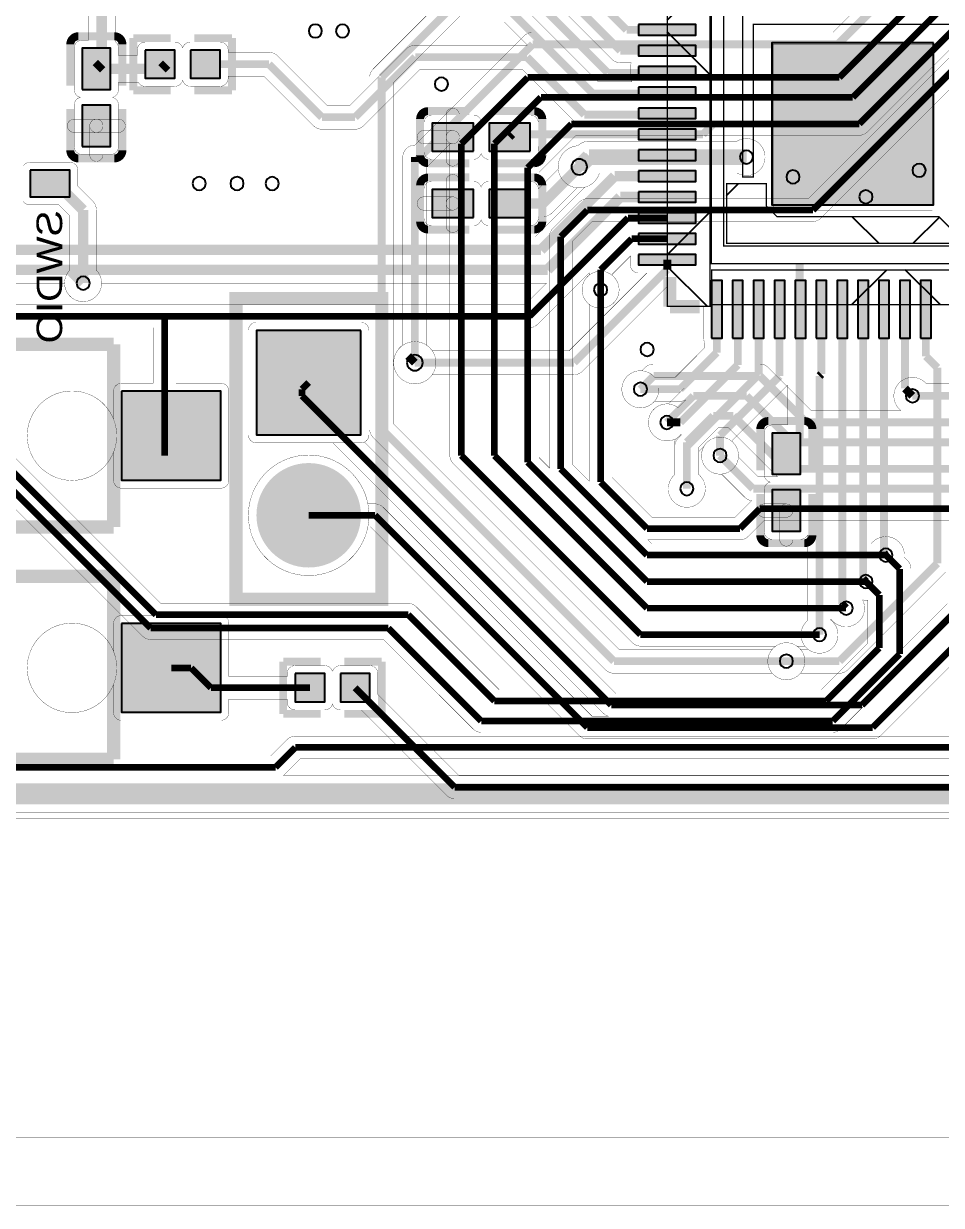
# Model space of a CAD drawing. Header units: millimetres. Extents: x -68.4 to 9.5, y -76.5 to -35.8.
# Drawn here: x -48.13 to -30.56, y -76.46 to -53.83 of the extents above; entities that cross this region are included whole.
import ezdxf
from ezdxf.enums import TextEntityAlignment as Align

# ---------------------------------------------------------------- set-up
doc = ezdxf.new("R2010")
doc.units = ezdxf.units.MM
for name, color, linetype, true_color in [('Bottom Layer', 7, 'Continuous', 0x0000ff), ('Bottom Silkscreen Layer', 7, 'Continuous', 0x66cc33), ('Hole Layer', 7, 'Continuous', 0x222222), ('Top Layer', 7, 'Continuous', 0xff0000), ('Top Silkscreen Layer', 7, 'Continuous', 0xffcc00)]:
    doc.layers.add(name, color=color, linetype=linetype, true_color=true_color)
doc.styles.get("Standard").update_dxf_attribs({"font": 'arial.ttf'})

msp = doc.modelspace()

# ---------------------------------------------------------------- hatches: boundary and pattern name
at = {"layer": 'Bottom Layer'}
for points in [[(-48.006, -56.642), (-48.006, -57.15), (-47.244, -57.15), (-47.244, -56.642)], [(-41.672, -59.706), (-43.672, -59.706), (-43.672, -61.706), (-41.672, -61.706)], [(-43.672, -63.246, 1), (-41.672, -63.246, 1)]]:
    msp.add_hatch(color=256, dxfattribs=at).paths.add_polyline_path(points)
at = {"layer": 'Hole Layer'}
for points in [[(-43.272, -60.706, 1), (-42.072, -60.706, 1)], [(-43.272, -63.246, 1), (-42.072, -63.246, 1)]]:
    msp.add_hatch(color=256, dxfattribs=at).paths.add_polyline_path(points)
at = {"layer": 'Top Layer'}
h = msp.add_hatch(dxfattribs=at)
h.set_pattern_fill('ANSI37', color=256, style=0)
h.paths.add_polyline_path([(-35.808, -52.197), (-35.808, -59.249), (-34.992, -59.249), (-34.992, -52.197)])
for points in [[(-36.358, -53.853), (-36.358, -54.053), (-35.258, -54.053), (-35.258, -53.853)], [(-36.358, -54.253), (-36.358, -54.453), (-35.258, -54.453), (-35.258, -54.253)], [(-30.708, -54.203), (-33.808, -54.203), (-33.808, -57.303), (-30.708, -57.303)], [(-47.006, -55.095), (-46.466, -55.095), (-46.466, -54.305), (-47.006, -54.305)], [(-45.801, -54.34), (-45.801, -54.88), (-45.235, -54.88), (-45.235, -54.34)], [(-44.935, -54.34), (-44.935, -54.88), (-44.369, -54.88), (-44.369, -54.34)], [(-36.358, -54.653), (-36.358, -54.853), (-35.258, -54.853), (-35.258, -54.653)], [(-36.358, -55.053), (-36.358, -55.253), (-35.258, -55.253), (-35.258, -55.053)], [(-47.006, -56.185), (-46.466, -56.185), (-46.466, -55.395), (-47.006, -55.395)], [(-36.358, -55.453), (-36.358, -55.653), (-35.258, -55.653), (-35.258, -55.453)], [(-39.52, -56.277), (-39.52, -55.737), (-40.31, -55.737), (-40.31, -56.277)], [(-38.43, -56.277), (-38.43, -55.737), (-39.22, -55.737), (-39.22, -56.277)], [(-36.358, -55.853), (-36.358, -56.053), (-35.258, -56.053), (-35.258, -55.853)], [(-36.358, -56.253), (-36.358, -56.453), (-35.258, -56.453), (-35.258, -56.253)], [(-36.358, -56.653), (-36.358, -56.853), (-35.258, -56.853), (-35.258, -56.653)], [(-39.52, -57.547), (-39.52, -57.007), (-40.31, -57.007), (-40.31, -57.547)], [(-38.43, -57.547), (-38.43, -57.007), (-39.22, -57.007), (-39.22, -57.547)], [(-36.358, -57.053), (-36.358, -57.253), (-35.258, -57.253), (-35.258, -57.053)], [(-36.358, -57.453), (-36.358, -57.653), (-35.258, -57.653), (-35.258, -57.453)], [(-36.358, -57.853), (-36.358, -58.053), (-35.258, -58.053), (-35.258, -57.853)], [(-36.358, -58.253), (-36.358, -58.453), (-35.258, -58.453), (-35.258, -58.253)], [(-34.958, -59.853), (-34.758, -59.853), (-34.758, -58.753), (-34.958, -58.753)], [(-34.558, -59.853), (-34.358, -59.853), (-34.358, -58.753), (-34.558, -58.753)], [(-34.158, -59.853), (-33.958, -59.853), (-33.958, -58.753), (-34.158, -58.753)], [(-33.758, -59.853), (-33.558, -59.853), (-33.558, -58.753), (-33.758, -58.753)], [(-33.358, -59.853), (-33.158, -59.853), (-33.158, -58.753), (-33.358, -58.753)], [(-32.958, -59.853), (-32.758, -59.853), (-32.758, -58.753), (-32.958, -58.753)], [(-32.558, -59.853), (-32.358, -59.853), (-32.358, -58.753), (-32.558, -58.753)], [(-32.158, -59.853), (-31.958, -59.853), (-31.958, -58.753), (-32.158, -58.753)], [(-31.758, -59.853), (-31.558, -59.853), (-31.558, -58.753), (-31.758, -58.753)], [(-31.358, -59.853), (-31.158, -59.853), (-31.158, -58.753), (-31.358, -58.753)], [(-30.958, -59.853), (-30.758, -59.853), (-30.758, -58.753), (-30.958, -58.753)], [(-41.672, -59.706), (-43.672, -59.706), (-43.672, -61.706), (-41.672, -61.706)], [(-46.253, -60.872), (-46.253, -62.572), (-44.353, -62.572), (-44.353, -60.872)], [(-33.258, -61.671), (-33.798, -61.671), (-33.798, -62.461), (-33.258, -62.461)], [(-43.672, -63.246, 1), (-41.672, -63.246, 1)], [(-33.258, -62.761), (-33.798, -62.761), (-33.798, -63.551), (-33.258, -63.551)], [(-46.253, -65.317), (-46.253, -67.017), (-44.353, -67.017), (-44.353, -65.317)], [(-42.932, -66.278), (-42.932, -66.818), (-42.366, -66.818), (-42.366, -66.278)], [(-42.066, -66.278), (-42.066, -66.818), (-41.5, -66.818), (-41.5, -66.278)]]:
    msp.add_hatch(color=256, dxfattribs=at).paths.add_polyline_path(points)
h = msp.add_hatch(dxfattribs=at)
h.set_pattern_fill('ANSI37', color=256, style=0)
h.paths.add_polyline_path([(-34.671, -56.896), (-34.671, -58.039), (-29.591, -58.039), (-29.591, -57.785), (-30.353, -57.785), (-30.607, -57.531), (-33.705, -57.531), (-33.909, -57.327), (-33.909, -56.896)])
h = msp.add_hatch(dxfattribs=at)
h.set_pattern_fill('ANSI37', color=256, style=0)
h.paths.add_polyline_path([(-34.955, -58.548), (-34.955, -59.213), (-28.835, -59.213), (-28.799, -59.177), (-28.799, -58.548)])

# ---------------------------------------------------------------- linework, layer by layer
at = {"layer": 'Bottom Layer', "const_width": 0.00508}
msp.add_lwpolyline([(-68.388, -35.851), (-68.388, -76.454), (7.62, -76.454), (7.62, -35.851)], close=True, dxfattribs=at)
for points in [[(-29.771, -51.133), (-32.637, -54), (-38.384, -54), (-38.384, -54, 0.198912), (-38.546, -54.067), (-38.546, -54.067), (-40.638, -56.159, 0.002103), (-40.64, -56.159, 0.414214), (-40.87, -56.388), (-40.87, -56.485), (-40.87, -56.485), (-40.87, -59.992, 0.246688), (-41.045, -60.325, 0.414214), (-40.64, -60.73, 0.414214), (-40.236, -60.325, 0.246688), (-40.411, -59.992), (-40.411, -56.58), (-39.969, -56.139), (-39.969, -62.103), (-39.969, -62.103, 0.198912), (-39.905, -62.257), (-36.476, -65.686), (-36.476, -65.686, 0.198912), (-36.322, -65.75), (-36.322, -65.75), (-33.732, -65.75, 0.063445), (-33.798, -65.811), (-36.735, -65.811), (-41.046, -61.5), (-41.046, -54.959), (-38.129, -52.042, 0.020301)], [(-38.453, -51.718), (-41.437, -54.702), (-41.437, -54.702, 0.198912), (-41.505, -54.864), (-41.505, -61.595), (-41.505, -61.595, 0.198912), (-41.437, -61.757), (-41.437, -61.757), (-36.992, -66.202), (-36.992, -66.202, 0.198912), (-36.83, -66.27), (-33.798, -66.27, 0.220102), (-33.528, -66.395, 0.414214), (-33.174, -66.04, 0.244093), (-33.324, -65.75), (-33.173, -65.75, 0.231089), (-32.893, -65.887, 0.414214), (-32.539, -65.532, 0.244093), (-32.689, -65.242), (-32.665, -65.242, 0.231089), (-32.385, -65.379, 0.414214), (-32.031, -65.024, 0.117057), (-32.068, -64.865, 0.045611), (-32.004, -64.871, 0.025404), (-31.968, -64.869), (-31.968, -65.696), (-32.856, -66.584), (-39.026, -66.584), (-40.613, -64.997), (-40.613, -64.997, 0.198912), (-40.767, -64.933), (-40.767, -64.933), (-45.503, -64.933), (-49.439, -60.997)], [(-25.749, -60.731), (-30.845, -60.731, 0.220102), (-31.115, -60.606, 0.414214), (-31.47, -60.96, 0.229756), (-31.335, -61.239), (-33.052, -61.239), (-33.874, -60.417), (-33.874, -60.417, 0.198912), (-34.036, -60.35), (-36.068, -60.35), (-36.068, -60.35, 0.198912), (-36.23, -60.417), (-36.23, -60.417), (-36.293, -60.48, 0.020301), (-36.322, -60.479, 0.414214), (-36.677, -60.833, 0.414214), (-36.322, -61.188, 0.414214), (-35.968, -60.833, 0.017263), (-35.968, -60.809), (-35.479, -60.809), (-35.785, -61.115, 0.020301), (-35.814, -61.114, 0.414214), (-36.169, -61.468, 0.414214), (-35.814, -61.823, 0.118287), (-35.653, -61.784, 0.071966), (-35.663, -61.849), (-35.663, -62.468, 0.220102), (-35.788, -62.738, 0.414214), (-35.433, -63.093, 0.414214), (-35.079, -62.738, 0.220102), (-35.204, -62.468), (-35.204, -61.944), (-34.83, -61.571), (-34.639, -61.571), (-33.701, -62.509), (-34.068, -62.509), (-34.445, -62.132, 0.020301), (-34.444, -62.103, 0.414214), (-34.798, -61.749, 0.414214), (-35.153, -62.103, 0.414214), (-34.798, -62.458, 0.020301), (-34.769, -62.456), (-34.325, -62.9), (-34.325, -62.9, 0.167127), (-34.191, -62.966), (-34.507, -63.282), (-36.105, -63.282), (-36.866, -62.521), (-36.866, -59.208, 0.231089), (-36.73, -58.928, 0.414214), (-37.084, -58.574, 0.414214), (-37.439, -58.928, 0.231089), (-37.302, -59.208), (-37.302, -62.593), (-37.628, -62.267), (-37.628, -58.002), (-37.248, -57.622), (-33.02, -57.622), (-33.02, -57.622, 0.198912), (-32.866, -57.558), (-28.104, -52.796)], [(-48.133, -57.238, 0.24592), (-48.006, -57.305), (-47.45, -57.305), (-47.245, -57.51), (-47.245, -58.554, 0.194901), (-47.345, -58.801, 0.414214), (-46.99, -59.156, 0.414214), (-46.636, -58.801, 0.194901), (-46.736, -58.554), (-46.736, -57.404), (-46.736, -57.404, 0.198912), (-46.81, -57.224), (-47.09, -56.945), (-47.09, -56.642, 0.414214), (-47.244, -56.488), (-48.006, -56.488, 0.24592), (-48.133, -56.554, 0.24592)], [(-18.52, -60.325), (-21.149, -60.325, 0.226314), (-21.463, -60.175, 0.414214), (-21.868, -60.579, 0.255757), (-21.681, -60.92), (-21.681, -67.093), (-22.061, -67.473), (-42.926, -67.473), (-42.926, -67.473, 0.198912), (-43.08, -67.537), (-43.08, -67.537), (-43.397, -67.854), (-53.758, -67.854)], [(-50.065, -61.347), (-45.852, -65.559), (-45.852, -65.559, 0.198912), (-45.698, -65.623), (-45.698, -65.623), (-41.238, -65.623), (-39.524, -67.337), (-39.524, -67.337, 0.198912), (-39.37, -67.401), (-39.37, -67.401), (-32.639, -67.401), (-32.639, -67.401, 0.198912), (-32.485, -67.337), (-32.485, -67.337), (-31.205, -66.058), (-31.205, -66.058, 0.198912), (-31.142, -65.904), (-31.142, -65.904), (-31.142, -64.272), (-31.142, -64.272, 0.198912), (-31.205, -64.117), (-31.205, -64.117), (-31.271, -64.052, 0.030762), (-31.269, -64.008, 0.414214), (-31.623, -63.654, 0.231089), (-31.903, -63.79), (-36.105, -63.79), (-36.177, -63.718), (-34.417, -63.718), (-34.417, -63.718, 0.198912), (-34.263, -63.654), (-33.946, -63.337), (-25.4, -63.337)]]:
    msp.add_lwpolyline(points, format="xyb", dxfattribs=at)
at = {"layer": 'Bottom Layer'}
for points, const_width in [([(-32.542, -54.229), (-29.608, -51.295)], 0.15), ([(-32.512, -54.864), (-29.21, -51.562)], 0.127), ([(-38.1, -51.689), (-41.275, -54.864)], 0.15), ([(-32.258, -55.245), (-28.956, -51.943)], 0.127), ([(-32.131, -55.753), (-28.575, -52.197)], 0.127), ([(-33.02, -57.404), (-28.194, -52.578)], 0.127), ([(-40.64, -56.485), (-38.384, -54.229)], 0.15), ([(-38.384, -54.229), (-32.542, -54.229)], 0.15), ([(-41.275, -54.864), (-41.275, -61.595)], 0.15), ([(-39.751, -56.134), (-38.481, -54.864)], 0.127), ([(-38.481, -54.864), (-32.512, -54.864)], 0.127), ([(-39.116, -56.134), (-38.227, -55.245)], 0.127), ([(-38.227, -55.245), (-32.258, -55.245)], 0.127), ([(-38.481, -56.593), (-37.641, -55.753)], 0.127), ([(-37.641, -55.753), (-32.131, -55.753)], 0.127), ([(-39.751, -62.103), (-39.751, -56.134)], 0.127), ([(-39.116, -62.103), (-39.116, -56.134)], 0.127), ([(-40.64, -56.485), (-40.64, -56.388)], 0.15), ([(-37.305, -56.388), (-37.493, -56.576)], 0.3), ([(-34.29, -56.388), (-37.305, -56.388)], 0.3), ([(-40.64, -60.325), (-40.64, -56.485)], 0.15), ([(-38.481, -62.23), (-38.481, -56.593)], 0.127), ([(-46.99, -57.404), (-47.498, -56.896)], 0.2), ([(-46.99, -58.801), (-46.99, -57.404)], 0.2), ([(-37.846, -57.912), (-37.338, -57.404)], 0.127), ([(-37.338, -57.404), (-33.02, -57.404)], 0.127), ([(-37.846, -62.357), (-37.846, -57.912)], 0.127), ([(-37.084, -58.928), (-37.084, -62.611)], 0.127), ([(-36.322, -60.833), (-36.068, -60.579)], 0.15), ([(-36.068, -60.579), (-34.036, -60.579)], 0.15), ([(-34.036, -60.579), (-33.147, -61.468)], 0.15), ([(-45.593, -65.151), (-49.657, -61.087)], 0.127), ([(-35.814, -61.468), (-35.306, -60.96)], 0.15), ([(-35.306, -60.96), (-34.29, -60.96)], 0.15), ([(-34.29, -60.96), (-33.401, -61.849)], 0.15), ([(-31.115, -60.96), (-25.654, -60.96)], 0.15), ([(-45.698, -65.405), (-49.911, -61.192)], 0.127), ([(-35.433, -61.849), (-34.925, -61.341)], 0.15), ([(-34.925, -61.341), (-34.544, -61.341)], 0.15), ([(-34.544, -61.341), (-33.528, -62.357)], 0.15), ([(-36.83, -66.04), (-41.275, -61.595)], 0.15), ([(-33.147, -61.468), (-25.62, -61.468)], 0.15), ([(-35.433, -62.738), (-35.433, -61.849)], 0.15), ([(-33.401, -61.849), (-25.574, -61.849)], 0.15), ([(-36.322, -65.532), (-39.751, -62.103)], 0.127), ([(-36.195, -65.024), (-39.116, -62.103)], 0.127), ([(-36.195, -64.516), (-38.481, -62.23)], 0.127), ([(-34.798, -62.103), (-34.163, -62.738)], 0.15), ([(-36.195, -64.008), (-37.846, -62.357)], 0.127), ([(-33.528, -62.357), (-25.654, -62.357)], 0.15), ([(-37.084, -62.611), (-36.195, -63.5)], 0.127), ([(-34.163, -62.738), (-25.527, -62.738)], 0.15), ([(-34.417, -63.5), (-34.036, -63.119)], 0.127), ([(-34.036, -63.119), (-25.4, -63.119)], 0.127), ([(-36.195, -63.5), (-34.417, -63.5)], 0.127), ([(-31.623, -64.008), (-36.195, -64.008)], 0.127), ([(-31.623, -64.008), (-31.36, -64.272)], 0.127), ([(-31.36, -64.272), (-31.36, -65.904)], 0.127), ([(-32.004, -64.516), (-36.195, -64.516)], 0.127), ([(-32.004, -64.516), (-31.75, -64.77)], 0.127), ([(-31.75, -64.77), (-31.75, -65.786)], 0.127), ([(-40.767, -65.151), (-45.593, -65.151)], 0.127), ([(-39.116, -66.802), (-40.767, -65.151)], 0.127), ([(-32.385, -65.024), (-36.195, -65.024)], 0.127), ([(-41.148, -65.405), (-45.698, -65.405)], 0.127), ([(-39.37, -67.183), (-41.148, -65.405)], 0.127), ([(-32.893, -65.532), (-36.322, -65.532)], 0.127), ([(-31.75, -65.786), (-32.766, -66.802)], 0.127), ([(-33.528, -66.04), (-36.83, -66.04)], 0.15), ([(-31.36, -65.904), (-32.639, -67.183)], 0.127), ([(-32.766, -66.802), (-39.116, -66.802)], 0.127), ([(-32.639, -67.183), (-39.37, -67.183)], 0.127), ([(-42.926, -67.691), (-43.307, -68.072)], 0.127), ([(-21.971, -67.691), (-42.926, -67.691)], 0.127), ([(-43.307, -68.072), (-53.848, -68.072)], 0.127), ([(-21.61, -68.226), (-43.152, -68.226), (-42.836, -67.909), (-21.971, -67.909)], 0.00508), ([(-21.463, -68.58), (-54.356, -68.58)], 0.4), ([(-54.356, -68.935), (-21.463, -68.935)], 0.00508), ([(-1.734, -69.042), (-59.734, -69.042)], 0.00508)]:
    msp.add_lwpolyline(points, dxfattribs=dict(at, const_width=const_width))
at = {"layer": 'Bottom Layer', "const_width": 0.00508}
for points in [[(-38.064, -57.912), (-38.064, -62.339), (-38.263, -62.14), (-38.263, -56.683), (-37.551, -55.971), (-32.131, -55.971), (-32.131, -55.971, 0.198912), (-31.977, -55.907), (-31.977, -55.907), (-28.485, -52.415), (-28.339, -52.415, 0.014679), (-28.348, -52.424), (-28.348, -52.424), (-33.11, -57.186), (-37.338, -57.186), (-37.338, -57.186, 0.198912), (-37.492, -57.25), (-38, -57.758), (-38, -57.758, 0.198912), (-38.064, -57.912)], [(-37.897, -56.576, 0.414214), (-37.493, -56.98, 0.330631), (-37.105, -56.693), (-34.472, -56.693, 0.135201), (-34.29, -56.743, 0.414214), (-33.936, -56.388, 0.414214), (-34.29, -56.034, 0.135201), (-34.472, -56.084), (-37.305, -56.084), (-37.305, -56.084, 0.197946), (-37.52, -56.172, 0.394747)], [(-43.827, -61.706, 0.414214), (-43.672, -61.861), (-41.672, -61.861, 0.414214), (-41.518, -61.706), (-41.518, -59.706, 0.414214), (-41.672, -59.552), (-43.672, -59.552, 0.414214), (-43.827, -59.706)], [(-47.203, -62.579, 0.414214), (-46.347, -61.722, 0.414214), (-47.203, -60.866, 0.414214), (-48.06, -61.722, 0.414214)], [(-43.827, -63.246, 0.414214), (-42.672, -64.401, 0.414214), (-41.518, -63.246, 0.414214), (-42.672, -62.092, 0.414214)], [(-47.203, -67.024, 0.414214), (-46.347, -66.167, 0.414214), (-47.203, -65.311, 0.414214), (-48.06, -66.167, 0.414214)]]:
    msp.add_lwpolyline(points, format="xyb", close=True, dxfattribs=at)
at = {"layer": 'Bottom Layer'}
for points in [[(-48.006, -56.642), (-48.006, -57.15), (-47.244, -57.15), (-47.244, -56.642)], [(-41.672, -59.706), (-43.672, -59.706), (-43.672, -61.706), (-41.672, -61.706)]]:
    msp.add_lwpolyline(points, close=True, dxfattribs=at)
at = {"layer": 'Hole Layer'}
for points in [[(-42.672, -53.975, 1), (-42.418, -53.975, 1)], [(-42.152, -53.975, 1), (-41.898, -53.975, 1)], [(-40.259, -54.991, 1), (-40.005, -54.991, 1)], [(-34.417, -56.388, 1), (-34.163, -56.388, 1)], [(-37.643, -56.576, 1), (-37.343, -56.576, 1)], [(-31.115, -56.642, 1), (-30.861, -56.642, 1)], [(-44.895, -56.896, 1), (-44.641, -56.896, 1)], [(-44.171, -56.896, 1), (-43.917, -56.896, 1)], [(-43.498, -56.896, 1), (-43.244, -56.896, 1)], [(-33.528, -56.769, 1), (-33.274, -56.769, 1)], [(-32.131, -57.15, 1), (-31.877, -57.15, 1)], [(-47.117, -58.801, 1), (-46.863, -58.801, 1)], [(-37.211, -58.928, 1), (-36.957, -58.928, 1)], [(-36.322, -60.071, 1), (-36.068, -60.071, 1)], [(-40.79, -60.325, 1), (-40.49, -60.325, 1)], [(-36.449, -60.833, 1), (-36.195, -60.833, 1)], [(-31.242, -60.96, 1), (-30.988, -60.96, 1)], [(-35.941, -61.468, 1), (-35.687, -61.468, 1)], [(-34.925, -62.103, 1), (-34.671, -62.103, 1)], [(-35.56, -62.738, 1), (-35.306, -62.738, 1)], [(-31.75, -64.008, 1), (-31.496, -64.008, 1)], [(-32.131, -64.516, 1), (-31.877, -64.516, 1)], [(-32.512, -65.024, 1), (-32.258, -65.024, 1)], [(-33.02, -65.532, 1), (-32.766, -65.532, 1)], [(-33.655, -66.04, 1), (-33.401, -66.04, 1)]]:
    msp.add_lwpolyline(points, format="xyb", close=True, dxfattribs=at)
at = {"layer": 'Top Layer'}
for points, const_width in [([(-67.691, -36.449), (-67.691, -75.156), (9.479, -75.156), (9.479, -36.449)], 0.00508), ([(-35.808, -52.197), (-35.808, -59.249), (-34.992, -59.249), (-34.992, -52.197)], 0.0254), ([(-34.961, -53.038), (-29.551, -53.038), (-29.551, -56.134), (-29.768, -56.134), (-29.768, -53.261), (-34.73, -53.261), (-34.73, -58.092), (-29.594, -58.092), (-29.594, -58.427), (-34.961, -58.427)], 0.0254), ([(-34.961, -58.427), (-34.961, -53.038), (-29.551, -53.038), (-29.551, -56.134), (-29.768, -56.134), (-29.768, -53.261), (-34.73, -53.261), (-34.73, -58.092), (-29.594, -58.092), (-29.594, -58.427)], 0.0254), ([(-30.353, -57.692), (-30.353, -53.848), (-34.163, -53.848), (-34.163, -56.77), (-34.366, -56.772), (-34.366, -53.576), (-30.093, -53.576), (-30.093, -56.376), (-29.966, -56.376), (-29.966, -56.776), (-29.62, -56.776), (-29.62, -57.685)], 0.0254), ([(-29.62, -57.685), (-30.353, -57.692), (-30.353, -53.848), (-34.163, -53.848), (-34.163, -56.77), (-34.366, -56.772), (-34.366, -53.576), (-30.093, -53.576), (-30.093, -56.376), (-29.966, -56.376), (-29.966, -56.776), (-29.62, -56.776)], 0.0254), ([(-33.782, -54.229), (-33.782, -57.404), (-30.734, -57.404), (-30.734, -54.229)], 0.00508), ([(-33.782, -57.404), (-33.782, -54.229), (-30.734, -54.229), (-30.734, -57.404)], 0.00508), ([(-34.671, -56.896), (-34.671, -58.039), (-29.591, -58.039), (-29.591, -57.785), (-30.353, -57.785), (-30.607, -57.531), (-33.705, -57.531), (-33.909, -57.327), (-33.909, -56.896)], 0.0254), ([(-34.955, -58.548), (-34.955, -59.213), (-28.835, -59.213), (-28.799, -59.177), (-28.799, -58.548)], 0.0254)]:
    msp.add_lwpolyline(points, close=True, dxfattribs=dict(at, const_width=const_width))
for points, const_width in [([(-36.706, -54.353), (-43.434, -47.625)], 0.15), ([(-36.587, -53.953), (-42.291, -48.249)], 0.15), ([(-46.634, -52.915), (-46.634, -54.598)], 0.2), ([(-38.608, -53.115), (-36.947, -54.776)], 0.15), ([(-38.83, -53.576), (-37.23, -55.176)], 0.15), ([(-35.808, -53.953), (-36.587, -53.953)], 0.15), ([(-35.808, -54.353), (-36.706, -54.353)], 0.15), ([(-46.634, -54.598), (-46.736, -54.7)], 0.2), ([(-45.481, -54.7), (-45.391, -54.61)], 0.2), ([(-41.783, -55.626), (-40.633, -54.476)], 0.15), ([(-40.633, -54.476), (-38.493, -54.476)], 0.15), ([(-38.493, -54.476), (-37.393, -55.576)], 0.15), ([(-46.736, -54.7), (-45.481, -54.7)], 0.2), ([(-44.6, -54.61), (-43.434, -54.61)], 0.15), ([(-43.434, -54.61), (-42.418, -55.626)], 0.15), ([(-36.947, -54.776), (-35.73, -54.776)], 0.15), ([(-37.23, -55.176), (-35.73, -55.176)], 0.15), ([(-42.418, -55.626), (-41.783, -55.626)], 0.15), ([(-37.393, -55.576), (-35.73, -55.576)], 0.15), ([(-34.925, -55.753), (-35.125, -55.953)], 0.15), ([(-38.771, -55.953), (-38.825, -56.007)], 0.15), ([(-35.808, -55.953), (-38.771, -55.953)], 0.15), ([(-35.125, -55.953), (-35.808, -55.953)], 0.15), ([(-37.293, -56.376), (-37.493, -56.576)], 0.2), ([(-35.73, -56.376), (-37.293, -56.376)], 0.2), ([(-37.493, -56.576), (-38.193, -57.276)], 0.2), ([(-38.227, -58.166), (-36.814, -56.753)], 0.2), ([(-36.814, -56.753), (-35.808, -56.753)], 0.2), ([(-38.823, -57.276), (-38.193, -57.276)], 0.2), ([(-38.1, -58.547), (-36.706, -57.153)], 0.2), ([(-36.706, -57.153), (-35.808, -57.153)], 0.2), ([(-36.561, -57.553), (-38.444, -59.436)], 0.127), ([(-35.796, -57.553), (-36.561, -57.553)], 0.127), ([(-36.49, -57.953), (-37.084, -58.547)], 0.127), ([(-35.808, -57.953), (-36.49, -57.953)], 0.127), ([(-49.276, -58.166), (-38.227, -58.166)], 0.2), ([(-35.808, -58.541), (-35.808, -58.353)], 0.15), ([(-33.274, -58.42), (-33.274, -61.812)], 0.15), ([(-51.435, -58.547), (-47.244, -58.547)], 0.2), ([(-46.99, -58.801), (-47.244, -58.547)], 0.2), ([(-47.244, -58.547), (-38.1, -58.547)], 0.2), ([(-37.592, -60.325), (-35.808, -58.541)], 0.15), ([(-37.084, -58.547), (-37.084, -58.928)], 0.127), ([(-34.858, -59.303), (-34.858, -60.131)], 0.15), ([(-34.458, -59.303), (-34.458, -60.366)], 0.15), ([(-34.058, -59.303), (-34.058, -60.555)], 0.15), ([(-33.658, -59.303), (-33.658, -60.582)], 0.15), ([(-32.858, -59.303), (-32.858, -60.544)], 0.15), ([(-32.458, -64.951), (-32.458, -59.303)], 0.15), ([(-32.058, -64.462), (-32.058, -59.303)], 0.15), ([(-31.658, -63.973), (-31.658, -59.303)], 0.15), ([(-31.258, -59.303), (-31.258, -60.817)], 0.15), ([(-30.858, -60.201), (-30.858, -59.303)], 0.15), ([(-45.473, -59.436), (-51.223, -59.436)], 0.127), ([(-45.473, -59.436), (-45.43, -59.479)], 0.127), ([(-38.444, -59.436), (-45.473, -59.436)], 0.127), ([(-45.43, -59.479), (-45.43, -62.103)], 0.127), ([(-40.64, -60.325), (-40.767, -60.198)], 0.15), ([(-34.858, -60.131), (-35.56, -60.833)], 0.15), ([(-30.638, -60.421), (-30.858, -60.201)], 0.15), ([(-40.64, -60.325), (-37.592, -60.325)], 0.15), ([(-34.458, -60.366), (-35.56, -61.468)], 0.15), ([(-30.638, -64.166), (-30.638, -60.421)], 0.15), ([(-34.058, -60.555), (-35.433, -61.929)], 0.15), ([(-33.658, -60.582), (-34.798, -61.722)], 0.15), ([(-32.893, -60.579), (-32.858, -60.544)], 0.15), ([(-32.893, -65.532), (-32.893, -60.579)], 0.15), ([(-42.672, -60.706), (-42.799, -60.833)], 0.127), ([(-42.799, -60.833), (-42.799, -60.96)], 0.127), ([(-35.56, -60.833), (-36.322, -60.833)], 0.15), ([(-31.258, -60.817), (-31.115, -60.96)], 0.15), ([(-42.799, -60.96), (-36.88, -66.879)], 0.127), ([(-35.56, -61.468), (-35.814, -61.468)], 0.15), ([(-34.798, -61.722), (-34.798, -62.103)], 0.15), ([(-33.274, -61.812), (-33.528, -62.066)], 0.15), ([(-35.433, -61.929), (-35.433, -62.738)], 0.15), ([(-41.402, -63.246), (-42.672, -63.246)], 0.127), ([(-37.338, -67.31), (-41.402, -63.246)], 0.127), ([(-31.623, -64.008), (-31.658, -63.973)], 0.15), ([(-32.512, -66.04), (-30.638, -64.166)], 0.15), ([(-32.004, -64.516), (-32.058, -64.462)], 0.15), ([(-32.385, -65.024), (-32.458, -64.951)], 0.15), ([(-32.081, -66.879), (-30.226, -65.024)], 0.127), ([(-29.591, -65.024), (-31.877, -67.31)], 0.127), ([(-33.528, -66.04), (-32.512, -66.04)], 0.15), ([(-44.922, -66.167), (-45.303, -66.167)], 0.127), ([(-44.541, -66.548), (-44.922, -66.167)], 0.127), ([(-42.649, -66.548), (-44.541, -66.548)], 0.127), ([(-41.783, -66.548), (-39.878, -68.453)], 0.127), ([(-36.88, -66.879), (-32.081, -66.879)], 0.127), ([(-31.877, -67.31), (-37.338, -67.31)], 0.127), ([(-8.763, -68.453), (-39.878, -68.453)], 0.127), ([(-1.734, -69.042), (-59.734, -69.042)], 0.00508)]:
    msp.add_lwpolyline(points, dxfattribs=dict(at, const_width=const_width))
at = {"layer": 'Top Layer', "const_width": 0.00508}
for points in [[(-43.596, -47.787), (-36.868, -54.515), (-36.868, -54.515, 0.198912), (-36.706, -54.583), (-36.495, -54.583, 0.118999), (-36.513, -54.653), (-36.513, -54.853, 0.162753), (-36.481, -54.946), (-37.135, -54.946), (-38.668, -53.413)], [(-46.888, -53.67), (-46.888, -54.15), (-47.006, -54.15, 0.414214), (-47.161, -54.305), (-47.161, -55.095, 0.344982), (-47.043, -55.245, 0.344982), (-47.161, -55.395), (-47.161, -56.185, 0.414214), (-47.006, -56.34), (-46.466, -56.34, 0.414214), (-46.312, -56.185), (-46.312, -55.395, 0.344982), (-46.429, -55.245, 0.344982), (-46.312, -55.095), (-46.312, -54.955), (-45.936, -54.955, 0.27356), (-45.801, -55.035), (-45.235, -55.035, 0.344601), (-45.085, -54.917, 0.344601), (-44.935, -55.035), (-44.369, -55.035, 0.414214), (-44.215, -54.88), (-44.215, -54.84), (-43.529, -54.84), (-42.58, -55.788), (-42.58, -55.788, 0.198912), (-42.418, -55.856), (-41.783, -55.856), (-41.783, -55.856, 0.198912), (-41.621, -55.788), (-41.621, -55.788), (-40.537, -54.705), (-38.588, -54.705), (-37.569, -55.723), (-38.276, -55.723, 0.388557), (-38.43, -55.583), (-39.22, -55.583, 0.344982), (-39.37, -55.7, 0.344982), (-39.52, -55.583), (-40.31, -55.583, 0.414214), (-40.465, -55.737), (-40.465, -56.277, 0.414214), (-40.31, -56.432), (-39.52, -56.432, 0.344982), (-39.37, -56.314, 0.344982), (-39.22, -56.432), (-38.43, -56.432, 0.414214), (-38.275, -56.277), (-38.275, -56.183), (-37.588, -56.183, 0.345856), (-37.897, -56.576, 0.026221), (-37.895, -56.618), (-38.276, -56.999, 0.398338), (-38.43, -56.853), (-39.22, -56.853, 0.344982), (-39.37, -56.97, 0.344982), (-39.52, -56.853), (-40.31, -56.853, 0.414214), (-40.465, -57.007), (-40.465, -57.547, 0.414214), (-40.31, -57.702), (-39.52, -57.702, 0.344982), (-39.37, -57.584, 0.344982), (-39.22, -57.702), (-38.43, -57.702, 0.414214), (-38.275, -57.547), (-38.275, -57.53), (-38.193, -57.53), (-38.193, -57.53, 0.198912), (-38.013, -57.456), (-38.013, -57.456), (-37.535, -56.978, 0.026221), (-37.493, -56.98, 0.066047), (-37.387, -56.966), (-38.333, -57.912), (-49.022, -57.912)], [(-38.926, -53.805), (-38.484, -54.246, 0.008845), (-38.493, -54.246), (-40.633, -54.246), (-40.633, -54.246, 0.198912), (-40.795, -54.313), (-40.795, -54.313), (-41.878, -55.397), (-42.323, -55.397), (-43.272, -54.448), (-43.272, -54.448, 0.198912), (-43.434, -54.381), (-44.215, -54.381), (-44.215, -54.34, 0.414214), (-44.369, -54.186), (-44.935, -54.186, 0.344601), (-45.085, -54.303, 0.344601), (-45.235, -54.186), (-45.801, -54.186, 0.414214), (-45.955, -54.34), (-45.955, -54.445), (-46.312, -54.445), (-46.312, -54.305, 0.248035), (-46.379, -54.177), (-46.379, -53.67)], [(-30.444, -64.934), (-32.171, -66.661), (-36.79, -66.661), (-41.605, -61.846, 0.288697), (-41.518, -61.706), (-41.518, -59.706, 0.085937), (-41.527, -59.654), (-38.444, -59.654), (-38.444, -59.654, 0.198912), (-38.29, -59.59), (-37.302, -58.603), (-37.302, -58.649, 0.231089), (-37.439, -58.928, 0.414214), (-37.084, -59.283, 0.414214), (-36.73, -58.928, 0.231089), (-36.866, -58.649), (-36.866, -58.637), (-36.513, -58.284), (-36.513, -58.453, 0.414214), (-36.358, -58.608), (-36.199, -58.608), (-37.687, -60.096), (-40.307, -60.096, 0.246688), (-40.64, -59.921, 0.155094), (-40.874, -59.995, 0.15249), (-40.97, -60.092, 0.155094), (-41.045, -60.325, 0.414214), (-40.64, -60.73, 0.246688), (-40.307, -60.555), (-37.592, -60.555), (-37.592, -60.555, 0.198912), (-37.43, -60.487), (-37.43, -60.487), (-35.808, -58.866), (-35.808, -59.249), (-35.808, -59.249), (-35.113, -59.249), (-35.113, -59.853, 0.145198), (-35.088, -59.938), (-35.088, -60.036), (-35.655, -60.604), (-36.052, -60.604, 0.220102), (-36.322, -60.479, 0.414214), (-36.677, -60.833, 0.414214), (-36.322, -61.188, 0.220102), (-36.052, -61.063), (-35.56, -61.063), (-35.56, -61.063, 0.122634), (-35.452, -61.036), (-35.601, -61.185, 0.162426), (-35.814, -61.114, 0.414214), (-36.169, -61.468, 0.414214), (-35.814, -61.823, 0.220692), (-35.543, -61.697, 0.022492), (-35.523, -61.695), (-35.595, -61.767), (-35.595, -61.767, 0.198912), (-35.663, -61.929), (-35.663, -62.468, 0.220102), (-35.788, -62.738, 0.414214), (-35.433, -63.093, 0.414214), (-35.079, -62.738, 0.220102), (-35.204, -62.468), (-35.204, -62.025), (-35.105, -61.927, 0.131115), (-35.153, -62.103, 0.414214), (-34.798, -62.458, 0.414214), (-34.444, -62.103, 0.220102), (-34.569, -61.833), (-34.569, -61.817), (-33.504, -60.752), (-33.504, -61.516), (-33.798, -61.516, 0.414214), (-33.953, -61.671), (-33.953, -62.461, 0.344982), (-33.835, -62.611, 0.344982), (-33.953, -62.761), (-33.953, -63.551, 0.414214), (-33.798, -63.706), (-33.258, -63.706, 0.273682), (-33.123, -63.626), (-33.123, -65.262, 0.220102), (-33.248, -65.532, 0.229756), (-33.113, -65.811), (-33.258, -65.811, 0.220102), (-33.528, -65.686, 0.414214), (-33.883, -66.04, 0.414214), (-33.528, -66.395, 0.220102), (-33.258, -66.27), (-32.512, -66.27), (-32.512, -66.27, 0.198912), (-32.35, -66.202), (-32.35, -66.202), (-30.476, -64.328)], [(-51.435, -58.802), (-47.35, -58.802), (-47.345, -58.807, 0.409697), (-46.99, -59.156, 0.413769), (-46.636, -58.802), (-38.118, -58.802), (-38.534, -59.218), (-45.473, -59.218), (-45.473, -59.218), (-51.223, -59.218)], [(-51.133, -59.654), (-45.648, -59.654), (-45.648, -60.718), (-46.253, -60.718, 0.414214), (-46.408, -60.872), (-46.408, -61.404, 0.306766), (-47.203, -60.866, 0.414214), (-48.06, -61.722, 0.414214), (-47.203, -62.579, 0.306766), (-46.408, -62.04), (-46.408, -62.572, 0.414214), (-46.253, -62.727), (-44.353, -62.727, 0.414214), (-44.199, -62.572), (-44.199, -60.872, 0.414214), (-44.353, -60.718), (-45.212, -60.718), (-45.212, -59.654), (-43.818, -59.654, 0.085937), (-43.827, -59.706), (-43.827, -61.706, 0.414214), (-43.672, -61.861), (-42.207, -61.861), (-37.034, -67.033), (-37.034, -67.033, 0.143261), (-36.927, -67.092), (-37.248, -67.092), (-41.248, -63.092), (-41.248, -63.092, 0.198912), (-41.402, -63.028), (-41.402, -63.028), (-41.538, -63.028, 0.359598), (-42.672, -62.092, 0.414214), (-43.827, -63.246, 0.414214), (-42.672, -64.401, 0.359598), (-41.538, -63.464), (-41.492, -63.464), (-37.492, -67.464), (-37.492, -67.464, 0.198912), (-37.338, -67.528), (-37.338, -67.528), (-31.877, -67.528), (-31.877, -67.528, 0.198912), (-31.723, -67.464), (-31.723, -67.464), (-29.437, -65.178)], [(-8.853, -68.235), (-39.788, -68.235), (-41.346, -66.677), (-41.346, -66.278, 0.414214), (-41.5, -66.124), (-42.066, -66.124, 0.344601), (-42.216, -66.241, 0.344601), (-42.366, -66.124), (-42.932, -66.124, 0.414214), (-43.086, -66.278), (-43.086, -66.33), (-44.199, -66.33), (-44.199, -65.317, 0.414214), (-44.353, -65.163), (-46.253, -65.163, 0.414214), (-46.408, -65.317), (-46.408, -65.849, 0.306766), (-47.203, -65.311, 0.414214), (-48.06, -66.167, 0.414214), (-47.203, -67.024, 0.306766), (-46.408, -66.485), (-46.408, -67.017, 0.414214), (-46.253, -67.172), (-44.353, -67.172, 0.414214), (-44.199, -67.017), (-44.199, -66.766), (-43.086, -66.766), (-43.086, -66.818, 0.414214), (-42.932, -66.973), (-42.366, -66.973, 0.344601), (-42.216, -66.855, 0.344601), (-42.066, -66.973), (-41.667, -66.973), (-40.032, -68.607), (-40.032, -68.607, 0.198912), (-39.878, -68.671), (-39.878, -68.671), (-8.763, -68.671)]]:
    msp.add_lwpolyline(points, format="xyb", dxfattribs=at)
at = {"layer": 'Top Layer'}
for points in [[(-36.358, -53.853), (-36.358, -54.053), (-35.258, -54.053), (-35.258, -53.853)], [(-36.358, -54.253), (-36.358, -54.453), (-35.258, -54.453), (-35.258, -54.253)], [(-30.708, -54.203), (-33.808, -54.203), (-33.808, -57.303), (-30.708, -57.303)], [(-47.006, -55.095), (-46.466, -55.095), (-46.466, -54.305), (-47.006, -54.305)], [(-45.801, -54.34), (-45.801, -54.88), (-45.235, -54.88), (-45.235, -54.34)], [(-44.935, -54.34), (-44.935, -54.88), (-44.369, -54.88), (-44.369, -54.34)], [(-36.358, -54.653), (-36.358, -54.853), (-35.258, -54.853), (-35.258, -54.653)], [(-36.358, -55.053), (-36.358, -55.253), (-35.258, -55.253), (-35.258, -55.053)], [(-47.006, -56.185), (-46.466, -56.185), (-46.466, -55.395), (-47.006, -55.395)], [(-36.358, -55.453), (-36.358, -55.653), (-35.258, -55.653), (-35.258, -55.453)], [(-39.52, -56.277), (-39.52, -55.737), (-40.31, -55.737), (-40.31, -56.277)], [(-38.43, -56.277), (-38.43, -55.737), (-39.22, -55.737), (-39.22, -56.277)], [(-36.358, -55.853), (-36.358, -56.053), (-35.258, -56.053), (-35.258, -55.853)], [(-36.358, -56.253), (-36.358, -56.453), (-35.258, -56.453), (-35.258, -56.253)], [(-36.358, -56.653), (-36.358, -56.853), (-35.258, -56.853), (-35.258, -56.653)], [(-39.52, -57.547), (-39.52, -57.007), (-40.31, -57.007), (-40.31, -57.547)], [(-38.43, -57.547), (-38.43, -57.007), (-39.22, -57.007), (-39.22, -57.547)], [(-36.358, -57.053), (-36.358, -57.253), (-35.258, -57.253), (-35.258, -57.053)], [(-36.358, -57.453), (-36.358, -57.653), (-35.258, -57.653), (-35.258, -57.453)], [(-36.358, -57.853), (-36.358, -58.053), (-35.258, -58.053), (-35.258, -57.853)], [(-36.358, -58.253), (-36.358, -58.453), (-35.258, -58.453), (-35.258, -58.253)], [(-34.958, -59.853), (-34.758, -59.853), (-34.758, -58.753), (-34.958, -58.753)], [(-34.558, -59.853), (-34.358, -59.853), (-34.358, -58.753), (-34.558, -58.753)], [(-34.158, -59.853), (-33.958, -59.853), (-33.958, -58.753), (-34.158, -58.753)], [(-33.758, -59.853), (-33.558, -59.853), (-33.558, -58.753), (-33.758, -58.753)], [(-33.358, -59.853), (-33.158, -59.853), (-33.158, -58.753), (-33.358, -58.753)], [(-32.958, -59.853), (-32.758, -59.853), (-32.758, -58.753), (-32.958, -58.753)], [(-32.558, -59.853), (-32.358, -59.853), (-32.358, -58.753), (-32.558, -58.753)], [(-32.158, -59.853), (-31.958, -59.853), (-31.958, -58.753), (-32.158, -58.753)], [(-31.758, -59.853), (-31.558, -59.853), (-31.558, -58.753), (-31.758, -58.753)], [(-31.358, -59.853), (-31.158, -59.853), (-31.158, -58.753), (-31.358, -58.753)], [(-30.958, -59.853), (-30.758, -59.853), (-30.758, -58.753), (-30.958, -58.753)], [(-41.672, -59.706), (-43.672, -59.706), (-43.672, -61.706), (-41.672, -61.706)], [(-46.253, -60.872), (-46.253, -62.572), (-44.353, -62.572), (-44.353, -60.872)], [(-33.258, -61.671), (-33.798, -61.671), (-33.798, -62.461), (-33.258, -62.461)], [(-33.258, -62.761), (-33.798, -62.761), (-33.798, -63.551), (-33.258, -63.551)], [(-46.253, -65.317), (-46.253, -67.017), (-44.353, -67.017), (-44.353, -65.317)], [(-42.932, -66.278), (-42.932, -66.818), (-42.366, -66.818), (-42.366, -66.278)], [(-42.066, -66.278), (-42.066, -66.818), (-41.5, -66.818), (-41.5, -66.278)]]:
    msp.add_lwpolyline(points, close=True, dxfattribs=at)
at = {"layer": 'Top Layer', "const_width": 0.00508}
for points in [[(-39.788, -56.007, -1), (-40.042, -56.007), (-40.042, -55.58, -1), (-39.788, -55.58)], [(-47.164, -55.917, -1), (-47.164, -55.663), (-46.736, -55.663, -1), (-46.736, -55.917)], [(-46.863, -55.79, -1), (-46.609, -55.79), (-46.609, -56.343, -1), (-46.863, -56.343)], [(-46.736, -55.917, -1), (-46.736, -55.663), (-46.309, -55.663, -1), (-46.309, -55.917)], [(-40.468, -56.134, -1), (-40.468, -55.88), (-39.915, -55.88, -1), (-39.915, -56.134)], [(-40.042, -56.007, -1), (-39.788, -56.007), (-39.788, -56.435, -1), (-40.042, -56.435)], [(-39.788, -57.277, -1), (-40.042, -57.277), (-40.042, -56.85, -1), (-39.788, -56.85)], [(-40.468, -57.404, -1), (-40.468, -57.15), (-39.915, -57.15, -1), (-39.915, -57.404)], [(-40.042, -57.277, -1), (-39.788, -57.277), (-39.788, -57.705, -1), (-40.042, -57.705)], [(-33.956, -63.283, -1), (-33.956, -63.029), (-33.528, -63.029, -1), (-33.528, -63.283)], [(-33.655, -63.156, -1), (-33.401, -63.156), (-33.401, -63.709, -1), (-33.655, -63.709)]]:
    msp.add_lwpolyline(points, format="xyb", close=True, dxfattribs=at)
at = {"layer": 'Top Silkscreen Layer', "const_width": 0.152}
for points in [[(-47.082, -54.076, 0.414214), (-47.235, -54.229)], [(-47.082, -54.076, 0.414214), (-47.235, -54.229)], [(-46.237, -54.229, 0.414214), (-46.39, -54.076)], [(-46.237, -54.229, 0.414214), (-46.39, -54.076)], [(-40.386, -55.509, 0.414214), (-40.539, -55.661)], [(-40.386, -55.509, 0.414214), (-40.539, -55.661)], [(-38.354, -55.509, -0.414214), (-38.201, -55.661)], [(-38.354, -55.509, -0.414214), (-38.201, -55.661)], [(-47.082, -56.414, -0.414214), (-47.235, -56.261)], [(-47.082, -56.414, -0.414214), (-47.235, -56.261)], [(-46.237, -56.261, -0.414214), (-46.39, -56.414)], [(-46.237, -56.261, -0.414214), (-46.39, -56.414)], [(-40.539, -56.353, 0.414214), (-40.386, -56.506)], [(-40.539, -56.353, 0.414214), (-40.386, -56.506)], [(-38.201, -56.353, -0.414214), (-38.354, -56.506)], [(-38.201, -56.353, -0.414214), (-38.354, -56.506)], [(-40.386, -56.779, 0.414214), (-40.539, -56.931)], [(-40.386, -56.779, 0.414214), (-40.539, -56.931)], [(-38.354, -56.779, -0.414214), (-38.201, -56.931)], [(-38.354, -56.779, -0.414214), (-38.201, -56.931)], [(-40.539, -57.623, 0.414214), (-40.386, -57.776)], [(-40.539, -57.623, 0.414214), (-40.386, -57.776)], [(-38.201, -57.623, -0.414214), (-38.354, -57.776)], [(-38.201, -57.623, -0.414214), (-38.354, -57.776)], [(-34.027, -61.595, -0.414214), (-33.874, -61.442)], [(-34.027, -61.595, -0.414214), (-33.874, -61.442)], [(-33.182, -61.442, -0.414214), (-33.029, -61.595)], [(-33.182, -61.442, -0.414214), (-33.029, -61.595)], [(-34.027, -63.627, 0.414214), (-33.874, -63.78)], [(-34.027, -63.627, 0.414214), (-33.874, -63.78)], [(-33.182, -63.78, 0.414214), (-33.029, -63.627)], [(-33.182, -63.78, 0.414214), (-33.029, -63.627)]]:
    msp.add_lwpolyline(points, format="xyb", dxfattribs=at)
at = {"layer": 'Top Silkscreen Layer'}
for points, const_width in [([(-46.39, -54.076), (-47.082, -54.076)], 0.152), ([(-46.39, -54.076), (-47.082, -54.076)], 0.152), ([(-46.029, -55.109), (-46.029, -54.112)], 0.152), ([(-46.029, -54.112), (-45.311, -54.112)], 0.152), ([(-46.029, -55.109), (-46.029, -54.112)], 0.152), ([(-46.029, -54.112), (-45.311, -54.112)], 0.152), ([(-44.141, -54.112), (-44.859, -54.112)], 0.152), ([(-44.141, -54.112), (-44.859, -54.112)], 0.152), ([(-44.141, -55.109), (-44.141, -54.112)], 0.152), ([(-44.141, -55.109), (-44.141, -54.112)], 0.152), ([(-47.235, -54.229), (-47.235, -55.019)], 0.152), ([(-47.235, -54.229), (-47.235, -55.019)], 0.152), ([(-46.237, -55.019), (-46.237, -54.229)], 0.152), ([(-46.237, -55.019), (-46.237, -54.229)], 0.152), ([(-45.311, -55.109), (-46.029, -55.109)], 0.152), ([(-45.311, -55.109), (-46.029, -55.109)], 0.152), ([(-44.859, -55.109), (-44.141, -55.109)], 0.152), ([(-44.859, -55.109), (-44.141, -55.109)], 0.152), ([(-47.235, -56.261), (-47.235, -55.471)], 0.152), ([(-47.235, -56.261), (-47.235, -55.471)], 0.152), ([(-46.237, -55.471), (-46.237, -56.261)], 0.152), ([(-46.237, -55.471), (-46.237, -56.261)], 0.152), ([(-40.539, -55.661), (-40.539, -56.353)], 0.152), ([(-40.539, -55.661), (-40.539, -56.353)], 0.152), ([(-39.596, -55.509), (-40.386, -55.509)], 0.152), ([(-39.596, -55.509), (-40.386, -55.509)], 0.152), ([(-39.144, -55.509), (-38.354, -55.509)], 0.152), ([(-39.144, -55.509), (-38.354, -55.509)], 0.152), ([(-38.201, -55.661), (-38.201, -56.353)], 0.152), ([(-38.201, -55.661), (-38.201, -56.353)], 0.152), ([(-46.39, -56.414), (-47.082, -56.414)], 0.152), ([(-46.39, -56.414), (-47.082, -56.414)], 0.152), ([(-40.386, -56.506), (-39.596, -56.506)], 0.152), ([(-40.386, -56.506), (-39.596, -56.506)], 0.152), ([(-38.354, -56.506), (-39.144, -56.506)], 0.152), ([(-38.354, -56.506), (-39.144, -56.506)], 0.152), ([(-39.596, -56.779), (-40.386, -56.779)], 0.152), ([(-39.596, -56.779), (-40.386, -56.779)], 0.152), ([(-39.144, -56.779), (-38.354, -56.779)], 0.152), ([(-39.144, -56.779), (-38.354, -56.779)], 0.152), ([(-40.539, -56.931), (-40.539, -57.623)], 0.152), ([(-40.539, -56.931), (-40.539, -57.623)], 0.152), ([(-38.201, -56.931), (-38.201, -57.623)], 0.152), ([(-38.201, -56.931), (-38.201, -57.623)], 0.152), ([(-40.386, -57.776), (-39.596, -57.776)], 0.152), ([(-40.386, -57.776), (-39.596, -57.776)], 0.152), ([(-38.354, -57.776), (-39.144, -57.776)], 0.152), ([(-38.354, -57.776), (-39.144, -57.776)], 0.152), ([(-35.758, -59.253), (-35.758, -58.684)], 0.254), ([(-35.758, -59.253), (-35.758, -58.684)], 0.254), ([(-35.189, -59.253), (-35.758, -59.253)], 0.254), ([(-35.189, -59.253), (-35.758, -59.253)], 0.254), ([(-52.403, -59.972), (-46.403, -59.972)], 0.254), ([(-52.403, -59.972), (-46.403, -59.972)], 0.254), ([(-46.403, -59.972), (-46.403, -63.472)], 0.254), ([(-46.403, -59.972), (-46.403, -63.472)], 0.254), ([(-34.027, -62.385), (-34.027, -61.595)], 0.152), ([(-34.027, -62.385), (-34.027, -61.595)], 0.152), ([(-33.874, -61.442), (-33.182, -61.442)], 0.152), ([(-33.874, -61.442), (-33.182, -61.442)], 0.152), ([(-33.029, -61.595), (-33.029, -62.385)], 0.152), ([(-33.029, -61.595), (-33.029, -62.385)], 0.152), ([(-34.027, -62.837), (-34.027, -63.627)], 0.152), ([(-34.027, -62.837), (-34.027, -63.627)], 0.152), ([(-33.029, -63.627), (-33.029, -62.837)], 0.152), ([(-33.029, -63.627), (-33.029, -62.837)], 0.152), ([(-46.403, -63.472), (-52.403, -63.472)], 0.254), ([(-46.403, -63.472), (-52.403, -63.472)], 0.254), ([(-33.874, -63.78), (-33.182, -63.78)], 0.152), ([(-33.874, -63.78), (-33.182, -63.78)], 0.152), ([(-52.403, -64.417), (-46.403, -64.417)], 0.254), ([(-52.403, -64.417), (-46.403, -64.417)], 0.254), ([(-46.403, -64.417), (-46.403, -67.917)], 0.254), ([(-46.403, -64.417), (-46.403, -67.917)], 0.254), ([(-43.16, -67.047), (-43.16, -66.05)], 0.152), ([(-43.16, -66.05), (-42.442, -66.05)], 0.152), ([(-43.16, -67.047), (-43.16, -66.05)], 0.152), ([(-43.16, -66.05), (-42.442, -66.05)], 0.152), ([(-41.272, -66.05), (-41.99, -66.05)], 0.152), ([(-41.272, -66.05), (-41.99, -66.05)], 0.152), ([(-41.272, -67.047), (-41.272, -66.05)], 0.152), ([(-41.272, -67.047), (-41.272, -66.05)], 0.152), ([(-42.442, -67.047), (-43.16, -67.047)], 0.152), ([(-42.442, -67.047), (-43.16, -67.047)], 0.152), ([(-41.99, -67.047), (-41.272, -67.047)], 0.152), ([(-41.99, -67.047), (-41.272, -67.047)], 0.152), ([(-46.403, -67.917), (-52.403, -67.917)], 0.254), ([(-46.403, -67.917), (-52.403, -67.917)], 0.254)]:
    msp.add_lwpolyline(points, dxfattribs=dict(at, const_width=const_width))
at = {"layer": 'Top Silkscreen Layer', "const_width": 0.254}
msp.add_lwpolyline([(-41.272, -59.096), (-44.062, -59.096), (-44.062, -64.856), (-41.272, -64.856)], close=True, dxfattribs=at)
msp.add_lwpolyline([(-41.272, -59.096), (-44.062, -59.096), (-44.062, -64.856), (-41.272, -64.856)], close=True, dxfattribs=at)

# ---------------------------------------------------------------- texts
at = {"layer": 'Bottom Silkscreen Layer', "text_generation_flag": 2, "width": 1.1}
msp.add_text('SWDIO', height=0.49, rotation=90, dxfattribs=at).set_placement((-47.244, -57.404), align=Align.BOTTOM_LEFT)

doc.saveas('drawing.dxf')
